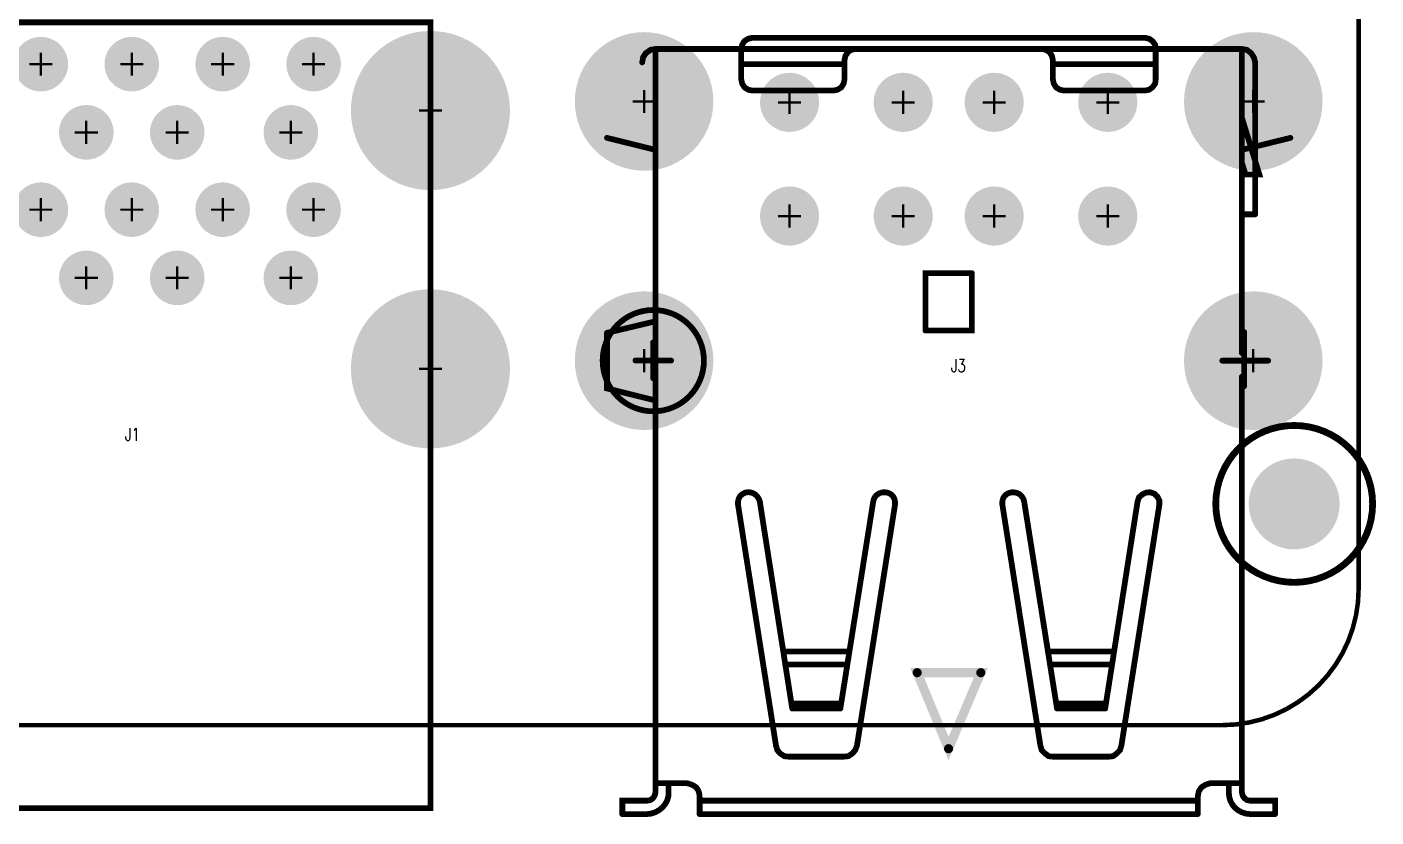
# Model space of a CAD drawing. Extents: x -54.9 to 3.9, y -25.5 to 62.3.
# Drawn here: x -25.77 to 3.9, y -25.53 to -8.16 of the extents above; entities that cross this region are included whole.
import ezdxf

# ---------------------------------------------------------------- set-up
doc = ezdxf.new("R2010")
doc.units = 0
for name, color, linetype in [('BOARD_OUTLINE_00', 255, 'CONTINUOUS'), ('DRIL_PLTE_THRU_01', 3, 'CONTINUOUS'), ('DRIL_PLTE_THRU_02', 176, 'CONTINUOUS'), ('DRIL_PLTE_THRU_03', 222, 'CONTINUOUS'), ('DRIL_PLTE_THRU_04', 34, 'CONTINUOUS'), ('DRIL_PLTE_THRU_05', 171, 'CONTINUOUS'), ('DRIL_PLTE_THRU_06', 186, 'CONTINUOUS'), ('DRIL_PLTE_THRU_07', 6, 'CONTINUOUS'), ('DRIL_PLTE_THRU_08', 2, 'CONTINUOUS'), ('DRIL_SYMBOL', 255, 'CONTINUOUS'), ('PADS_BOT', 56, 'CONTINUOUS'), ('PADS_INNER', 96, 'CONTINUOUS'), ('PADS_TOP', 96, 'CONTINUOUS'), ('PART_NAME_126', 6, 'CONTINUOUS'), ('PART_TOP_2DLINE_126', 254, 'CONTINUOUS'), ('PART_TOP_COPPER_121', 4, 'CONTINUOUS'), ('PART_TOP_CUTOUT_01', 254, 'CONTINUOUS')]:
    doc.layers.add(name, color=color, linetype=linetype)
doc.styles.add('W0$04', font='simplex', dxfattribs={"width": 0.75})

# ---------------------------------------------------------------- blocks, each defined once
blk = doc.blocks.new('BOARD_1')
at = {"layer": 'BOARD_OUTLINE_00', "const_width": 0.1}
blk.add_lwpolyline([(2.96515, 77.63739, 0.41421356), (-0.03411, 74.63813), (-0.03411, -4.3651, 0.41421356), (2.96515, -7.36436), (52.96851, -7.36436, 0.41421356), (55.96777, -4.3651), (55.96777, 74.63813, 0.41421356), (52.96851, 77.63739)], format="xyb", close=True, dxfattribs=at)
blk = doc.blocks.new('SMOOTH_0$127')
at = {"const_width": 0.0635}
blk.add_lwpolyline([(-0.03175, 0, 1), (0.03175, 0, 1)], format="xyb", close=True, dxfattribs=at)
blk = doc.blocks.new('PART_BODY_TOP_28')
at = {"layer": 'PART_TOP_2DLINE_126', "const_width": 0.127}
blk.add_lwpolyline([(-13.15, 1.94), (0, 1.94), (0, -15.34), (-13.15, -15.34)], close=True, dxfattribs=at)
at = {"layer": 'PART_TOP_2DLINE_126'}
for p in [(-13.15, 1.94), (0, 1.94), (-13.15, -15.34), (0, -15.34)]:
    blk.add_blockref('SMOOTH_0$127', p, dxfattribs=at)
blk = doc.blocks.new('DRIL_SYMBOL_0$7')
at = {"layer": 'DRIL_SYMBOL', "const_width": 0.0508}
for points in [[(-0.254, 0), (0.254, 0)], [(0, -0.254), (0, 0.254)]]:
    blk.add_lwpolyline(points, dxfattribs=at)
blk = doc.blocks.new('DRIL_HOLE_0$7')
at = {"const_width": 0.35}
blk.add_lwpolyline([(-0.175, 0, 1), (0.175, 0, 1)], format="xyb", close=True, dxfattribs=at)
blk.add_blockref('DRIL_SYMBOL_0$7', (0, 0))
blk = doc.blocks.new('PAD_10')
at = {"const_width": 0.45}
blk.add_lwpolyline([(0, -0.225, 1), (0, 0.225, 1)], format="xyb", close=True, dxfattribs=at)
blk = doc.blocks.new('PAD_11')
at = {"const_width": 0.6}
blk.add_lwpolyline([(0, -0.3, 1), (0, 0.3, 1)], format="xyb", close=True, dxfattribs=at)
blk = doc.blocks.new('STK_TOP_118')
at = {"layer": 'DRIL_PLTE_THRU_01'}
blk.add_blockref('DRIL_HOLE_0$7', (0, 0), dxfattribs=at)
at = {"layer": 'DRIL_PLTE_THRU_02'}
blk.add_blockref('DRIL_HOLE_0$7', (0, 0), dxfattribs=at)
at = {"layer": 'DRIL_PLTE_THRU_03'}
blk.add_blockref('DRIL_HOLE_0$7', (0, 0), dxfattribs=at)
at = {"layer": 'DRIL_PLTE_THRU_04'}
blk.add_blockref('DRIL_HOLE_0$7', (0, 0), dxfattribs=at)
at = {"layer": 'DRIL_PLTE_THRU_05'}
blk.add_blockref('DRIL_HOLE_0$7', (0, 0), dxfattribs=at)
at = {"layer": 'DRIL_PLTE_THRU_06'}
blk.add_blockref('DRIL_HOLE_0$7', (0, 0), dxfattribs=at)
at = {"layer": 'DRIL_PLTE_THRU_07'}
blk.add_blockref('DRIL_HOLE_0$7', (0, 0), dxfattribs=at)
at = {"layer": 'DRIL_PLTE_THRU_08'}
blk.add_blockref('DRIL_HOLE_0$7', (0, 0), dxfattribs=at)
at = {"layer": 'PADS_BOT'}
blk.add_blockref('PAD_11', (0, 0), dxfattribs=at)
at = {"layer": 'PADS_INNER'}
blk.add_blockref('PAD_10', (0, 0), dxfattribs=at)
at = {"layer": 'PADS_TOP'}
blk.add_blockref('PAD_11', (0, 0), dxfattribs=at)
blk = doc.blocks.new('DRIL_SYMBOL_2$3')
at = {"layer": 'DRIL_SYMBOL', "const_width": 0.0508}
for points in [[(-0.254, 0), (0.254, 0)], [(0, -0.254), (0, 0.254)]]:
    blk.add_lwpolyline(points, dxfattribs=at)
blk = doc.blocks.new('DRIL_HOLE_2$3')
at = {"const_width": 1.15}
blk.add_lwpolyline([(-0.575, 0, 1), (0.575, 0, 1)], format="xyb", close=True, dxfattribs=at)
blk.add_blockref('DRIL_SYMBOL_2$3', (0, 0))
blk = doc.blocks.new('PAD_12')
at = {"const_width": 1.25}
blk.add_lwpolyline([(0, -0.625, 1), (0, 0.625, 1)], format="xyb", close=True, dxfattribs=at)
blk = doc.blocks.new('PAD_0')
at = {"const_width": 1.75}
blk.add_lwpolyline([(0, -0.875, 1), (0, 0.875, 1)], format="xyb", close=True, dxfattribs=at)
blk = doc.blocks.new('STK_TOP_119')
at = {"layer": 'DRIL_PLTE_THRU_01'}
blk.add_blockref('DRIL_HOLE_2$3', (0, 0), dxfattribs=at)
at = {"layer": 'DRIL_PLTE_THRU_02'}
blk.add_blockref('DRIL_HOLE_2$3', (0, 0), dxfattribs=at)
at = {"layer": 'DRIL_PLTE_THRU_03'}
blk.add_blockref('DRIL_HOLE_2$3', (0, 0), dxfattribs=at)
at = {"layer": 'DRIL_PLTE_THRU_04'}
blk.add_blockref('DRIL_HOLE_2$3', (0, 0), dxfattribs=at)
at = {"layer": 'DRIL_PLTE_THRU_05'}
blk.add_blockref('DRIL_HOLE_2$3', (0, 0), dxfattribs=at)
at = {"layer": 'DRIL_PLTE_THRU_06'}
blk.add_blockref('DRIL_HOLE_2$3', (0, 0), dxfattribs=at)
at = {"layer": 'DRIL_PLTE_THRU_07'}
blk.add_blockref('DRIL_HOLE_2$3', (0, 0), dxfattribs=at)
at = {"layer": 'DRIL_PLTE_THRU_08'}
blk.add_blockref('DRIL_HOLE_2$3', (0, 0), dxfattribs=at)
at = {"layer": 'PADS_BOT'}
blk.add_blockref('PAD_0', (0, 0), dxfattribs=at)
at = {"layer": 'PADS_INNER'}
blk.add_blockref('PAD_12', (0, 0), dxfattribs=at)
at = {"layer": 'PADS_TOP'}
blk.add_blockref('PAD_0', (0, 0), dxfattribs=at)
blk = doc.blocks.new('SYM_TOP_61')
for name, p in [('PART_BODY_TOP_28', (0, 0)), ('STK_TOP_119', (-13.14, 0)), ('STK_TOP_118', (-10.57, 1.02)), ('STK_TOP_118', (-8.57, 1.02)), ('STK_TOP_118', (-6.57, 1.02)), ('STK_TOP_118', (-4.57, 1.02)), ('STK_TOP_118', (-2.57, 1.02)), ('STK_TOP_119', (0, 0)), ('STK_TOP_118', (-10.07, -0.48)), ('STK_TOP_118', (-7.57, -0.48)), ('STK_TOP_118', (-5.57, -0.48)), ('STK_TOP_118', (-3.07, -0.48)), ('STK_TOP_118', (-10.57, -2.18)), ('STK_TOP_118', (-8.57, -2.18)), ('STK_TOP_118', (-6.57, -2.18)), ('STK_TOP_118', (-4.57, -2.18)), ('STK_TOP_118', (-2.57, -2.18)), ('STK_TOP_118', (-10.07, -3.68)), ('STK_TOP_118', (-7.57, -3.68)), ('STK_TOP_118', (-5.57, -3.68)), ('STK_TOP_118', (-3.07, -3.68)), ('STK_TOP_119', (-13.14, -5.68)), ('STK_TOP_119', (0, -5.68))]:
    blk.add_blockref(name, p)
blk = doc.blocks.new('PART_TOP_5')
blk.add_blockref('SYM_TOP_61', (0, 0))
at = {"layer": 'PART_NAME_126', "style": 'W0$04', "width": 0.75}
blk.add_text('J1', height=0.28, dxfattribs=at).set_placement((-6.717, -7.261))
blk = doc.blocks.new('PART_BODY_TOP_17')
at = {"layer": 'PART_TOP_COPPER_121', "const_width": 1}
blk.add_lwpolyline([(0.5, 0, 1), (-0.5, 0, 1)], format="xyb", close=True, dxfattribs=at)
at = {"layer": 'PART_TOP_CUTOUT_01', "const_width": 0.15}
blk.add_lwpolyline([(1.725, 0, 1), (-1.725, 0, 1)], format="xyb", close=True, dxfattribs=at)
blk = doc.blocks.new('DRIL_HOLE_0')
blk.add_lwpolyline([(0, 0, 1), (0, 0, 1)], format="xyb", close=True)
blk = doc.blocks.new('PAD_1')
blk.add_lwpolyline([(0, 0, 1), (0, 0, 1)], format="xyb", close=True)
blk = doc.blocks.new('PAD_21')
at = {"const_width": 0.5}
blk.add_lwpolyline([(0, -0.25, 1), (0, 0.25, 1)], format="xyb", close=True, dxfattribs=at)
blk = doc.blocks.new('STK_TOP_23')
at = {"layer": 'DRIL_PLTE_THRU_01'}
blk.add_blockref('DRIL_HOLE_0', (0, 0), dxfattribs=at)
at = {"layer": 'DRIL_PLTE_THRU_02'}
blk.add_blockref('DRIL_HOLE_0', (0, 0), dxfattribs=at)
at = {"layer": 'DRIL_PLTE_THRU_03'}
blk.add_blockref('DRIL_HOLE_0', (0, 0), dxfattribs=at)
at = {"layer": 'DRIL_PLTE_THRU_04'}
blk.add_blockref('DRIL_HOLE_0', (0, 0), dxfattribs=at)
at = {"layer": 'DRIL_PLTE_THRU_05'}
blk.add_blockref('DRIL_HOLE_0', (0, 0), dxfattribs=at)
at = {"layer": 'DRIL_PLTE_THRU_06'}
blk.add_blockref('DRIL_HOLE_0', (0, 0), dxfattribs=at)
at = {"layer": 'DRIL_PLTE_THRU_07'}
blk.add_blockref('DRIL_HOLE_0', (0, 0), dxfattribs=at)
at = {"layer": 'DRIL_PLTE_THRU_08'}
blk.add_blockref('DRIL_HOLE_0', (0, 0), dxfattribs=at)
at = {"layer": 'PADS_BOT'}
blk.add_blockref('PAD_1', (0, 0), dxfattribs=at)
at = {"layer": 'PADS_INNER'}
blk.add_blockref('PAD_1', (0, 0), dxfattribs=at)
at = {"layer": 'PADS_TOP'}
blk.add_blockref('PAD_21', (0, 0), dxfattribs=at)
blk = doc.blocks.new('SYM_TOP_23')
for name in ['PART_BODY_TOP_17', 'STK_TOP_23']:
    blk.add_blockref(name, (0, 0))
blk = doc.blocks.new('PART_TOP_289')
blk.add_blockref('SYM_TOP_23', (0, 0))
blk = doc.blocks.new('SMOOTH_0$1999')
at = {"const_width": 0.0999}
blk.add_lwpolyline([(-0.05, 0, 1), (0.05, 0, 1)], format="xyb", close=True, dxfattribs=at)
blk = doc.blocks.new('PART_BODY_TOP_157')
at = {"layer": 'PART_TOP_2DLINE_126', "const_width": 0.127}
blk.add_lwpolyline([(-1.114, 6.498, 1), (1.114, 6.498, 1)], format="xyb", close=True, dxfattribs=at)
for points in [[(0.611, 7.516), (0.866, 6.447), (-0.876, 6.447)], [(-0.876, 6.447), (-0.611, 7.516), (0.611, 7.516)], [(4.634, 6.447), (4.899, 7.516)], [(-9.971, 7.18), (-9.676, 7.18), (-9.676, 6.641)], [(-9.971, 7.18), (-9.971, 6.641)], [(-9.971, 7.028), (-9.971, 6.641)], [(-9.676, 7.028), (-9.676, 6.641)], [(0.003, 6.106), (0.003, 6.89)], [(-9.971, 6.641), (-9.96, 6.546), (-9.931, 6.456), (-9.885, 6.372), (-9.824, 6.298), (-9.751, 6.237), (-9.669, 6.192), (-9.578, 6.166), (-9.482, 6.162)], [(-9.676, 6.641), (-9.665, 6.569), (-9.625, 6.508), (-9.564, 6.467), (-9.482, 6.447)], [(0.4, 6.503), (-0.384, 6.503)], [(6.854, 6.447), (6.834, 6.559), (6.763, 6.661), (6.671, 6.722), (6.559, 6.742)], [(-9.482, 6.447), (-0.876, 6.447)], [(-9.289, 6.447), (-9.289, 5.775)], [(0.866, 6.447), (1.008, 6.447)], [(0.866, 6.447), (4.685, 6.447)], [(6.274, 6.447), (3.218, 6.447)], [(4.685, 6.447), (6.854, 6.447)], [(6.325, 6.447), (6.518, 6.447)], [(6.854, 6.447), (6.854, 4.563)], [(-9.482, 6.162), (-9.289, 6.162)], [(-9.879, 5.479), (-9.823, 5.48), (-9.769, 5.479), (-9.717, 5.478), (-9.668, 5.477), (-9.621, 5.478), (-9.576, 5.48), (-9.534, 5.485), (-9.495, 5.493), (-9.459, 5.505), (-9.425, 5.523), (-9.395, 5.546), (-9.367, 5.576), (-9.343, 5.613), (-9.322, 5.658), (-9.303, 5.711), (-9.289, 5.775)], [(-9.971, 5.479), (-9.676, 5.479)], [(-9.971, 5.479), (-9.971, -5.479)], [(-9.676, 5.479), (-9.676, -5.479)], [(-3.168, 4.634), (-8.464, 3.799)], [(-3.096, 4.155), (-3.043, 4.175), (-2.999, 4.201), (-2.962, 4.233), (-2.933, 4.269), (-2.912, 4.309), (-2.899, 4.351), (-2.893, 4.394), (-2.895, 4.437), (-2.904, 4.479), (-2.921, 4.518), (-2.944, 4.553), (-2.975, 4.584), (-3.013, 4.609), (-3.058, 4.626), (-3.109, 4.635), (-3.168, 4.634)], [(7.099, 4.318), (7.079, 4.41), (7.028, 4.492), (6.946, 4.542), (6.854, 4.563), (6.182, 4.563), (6.091, 4.542), (6.009, 4.492), (5.958, 4.41), (5.938, 4.318)], [(6.518, 4.563), (6.518, 2.292)], [(6.854, 4.563), (6.854, 2.047)], [(-3.096, 4.155), (-7.649, 3.442)], [(5.938, 2.536), (5.938, 4.318)], [(7.099, 4.318), (7.099, -4.318)], [(-8.464, 3.799), (-8.566, 3.768), (-8.637, 3.707), (-8.698, 3.616), (-8.708, 3.514)], [(-8.708, 3.514), (-8.708, 2.312)], [(-6.681, 2.23), (-6.681, 3.595)], [(-6.396, 2.18), (-6.396, 3.636)], [(-7.649, 2.383), (-7.649, 3.442)], [(-7.537, 2.363), (-7.537, 3.453)], [(-8.708, 2.312), (-8.698, 2.21), (-8.637, 2.118), (-8.566, 2.057), (-8.464, 2.017)], [(-3.096, 1.66), (-7.649, 2.383)], [(5.938, 2.536), (5.958, 2.444), (6.009, 2.363), (6.091, 2.312), (6.182, 2.292)], [(-3.168, 1.181), (-8.464, 2.017)], [(6.61, 2.292), (6.182, 2.292)], [(6.854, -2.047), (6.854, 2.047), (6.834, 2.149), (6.783, 2.22), (6.702, 2.271), (6.61, 2.292)], [(-3.168, 1.181), (-3.107, 1.181), (-3.054, 1.19), (-3.009, 1.209), (-2.971, 1.235), (-2.941, 1.268), (-2.918, 1.306), (-2.903, 1.347), (-2.895, 1.391), (-2.894, 1.435), (-2.901, 1.48), (-2.915, 1.522), (-2.937, 1.561), (-2.966, 1.596), (-3.002, 1.625), (-3.046, 1.647), (-3.096, 1.66)], [(0.662, 0.509), (0.662, -0.509), (1.925, -0.509)], [(0.662, 0.509), (1.925, 0.509), (1.925, -0.509)], [(-3.168, -1.181), (-8.464, -2.017)], [(-3.096, -1.66), (-3.044, -1.644), (-3, -1.62), (-2.963, -1.59), (-2.935, -1.554), (-2.914, -1.514), (-2.901, -1.471), (-2.895, -1.427), (-2.896, -1.383), (-2.905, -1.34), (-2.922, -1.299), (-2.945, -1.262), (-2.976, -1.231), (-3.013, -1.205), (-3.058, -1.188), (-3.109, -1.179), (-3.168, -1.181)], [(-3.096, -1.66), (-7.649, -2.383)], [(-8.464, -2.017), (-8.566, -2.047), (-8.637, -2.118), (-8.698, -2.2), (-8.708, -2.302)], [(6.61, -2.292), (6.702, -2.271), (6.783, -2.22), (6.834, -2.139), (6.854, -2.047)], [(6.854, -2.047), (6.854, -4.553), (6.946, -4.542), (7.028, -4.481), (7.079, -4.41), (7.099, -4.318)], [(6.854, -5.021), (6.854, -2.047)], [(-8.708, -2.302), (-8.708, -3.514)], [(-7.649, -3.442), (-7.649, -2.383)], [(-7.537, -3.453), (-7.537, -2.363)], [(-6.681, -3.585), (-6.681, -2.23)], [(-6.396, -3.636), (-6.396, -2.18)], [(6.61, -2.292), (6.182, -2.292), (6.091, -2.312), (6.009, -2.363), (5.958, -2.444), (5.938, -2.536), (5.938, -4.318)], [(6.518, -2.292), (6.518, -4.553)], [(-8.708, -3.514), (-8.698, -3.616), (-8.637, -3.697), (-8.566, -3.768), (-8.464, -3.799)], [(-3.168, -4.634), (-3.076, -4.634), (-2.994, -4.593), (-2.923, -4.522), (-2.893, -4.43), (-2.903, -4.339), (-2.943, -4.257), (-3.005, -4.186), (-3.096, -4.155), (-7.649, -3.442)], [(-3.168, -4.634), (-8.464, -3.799)], [(5.938, -4.318), (5.958, -4.41), (6.009, -4.481), (6.091, -4.542), (6.182, -4.553)], [(6.854, -4.553), (6.946, -4.542), (7.028, -4.481), (7.079, -4.41), (7.099, -4.318)], [(6.182, -4.553), (6.854, -4.553)], [(6.559, -4.553), (6.854, -4.553)], [(6.854, -6.447), (6.854, -4.553)], [(-9.971, -5.479), (-9.584, -5.479)], [(-9.289, -5.765), (-9.319, -5.663), (-9.38, -5.561), (-9.472, -5.5), (-9.584, -5.479)], [(-9.289, -6.447), (-9.289, -5.765)], [(-9.482, -6.162), (-9.582, -6.169), (-9.674, -6.194), (-9.757, -6.237), (-9.828, -6.294), (-9.887, -6.365), (-9.931, -6.448), (-9.96, -6.54), (-9.971, -6.641)], [(-9.289, -6.162), (-9.482, -6.162)], [(0, -6.498), (0, -6.018)], [(-9.482, -6.447), (-9.564, -6.467), (-9.625, -6.508), (-9.665, -6.569), (-9.676, -6.641)], [(-9.482, -6.447), (-0.876, -6.447)], [(-0.356, -6.447), (-0.876, -6.447)], [(0.63, -6.498), (-0.563, -6.498)], [(0, -6.498), (0.63, -6.498)], [(0, -6.498), (0, -7.029)], [(0.693, -6.447), (0.173, -6.447)], [(0.693, -6.447), (4.634, -6.447)], [(0.866, -6.447), (1.008, -6.447)], [(3.218, -6.742), (6.559, -6.742), (6.671, -6.712), (6.763, -6.651), (6.834, -6.559), (6.854, -6.447)], [(6.518, -6.447), (3.218, -6.447), (3.218, -6.742)], [(4.094, -6.529), (4.359, -6.447)], [(5.347, -6.447), (4.094, -6.834), (4.094, -6.529)], [(4.634, -6.447), (6.854, -6.447)], [(4.634, -6.447), (4.899, -7.516)], [(6.376, -6.447), (6.518, -6.447)], [(6.518, -6.447), (6.529, -6.447)], [(-9.971, -7.18), (-9.676, -7.18), (-9.676, -6.641)], [(-9.971, -7.18), (-9.971, -6.641)]]:
    blk.add_lwpolyline(points, dxfattribs=at)
at = {"layer": 'PART_TOP_2DLINE_126', "const_width": 0.2}
blk.add_lwpolyline([(-8.532, 0.003), (-6.861, -0.706), (-6.861, 0.693)], close=True, dxfattribs=at)
at = {"layer": 'PART_TOP_2DLINE_126'}
for name, p in [('SMOOTH_0$127', (-0.611, 7.516)), ('SMOOTH_0$127', (0.611, 7.516)), ('SMOOTH_0$127', (0.611, 7.516)), ('SMOOTH_0$127', (4.899, 7.516)), ('SMOOTH_0$127', (-9.971, 7.18)), ('SMOOTH_0$127', (-9.971, 7.18)), ('SMOOTH_0$127', (-9.676, 7.18)), ('SMOOTH_0$127', (-9.971, 7.028)), ('SMOOTH_0$127', (-9.676, 7.028)), ('SMOOTH_0$127', (0.003, 6.89)), ('SMOOTH_0$127', (-9.971, 6.641)), ('SMOOTH_0$127', (-9.971, 6.641)), ('SMOOTH_0$127', (-9.971, 6.641)), ('SMOOTH_0$127', (-9.96, 6.546)), ('SMOOTH_0$127', (-9.676, 6.641)), ('SMOOTH_0$127', (-9.676, 6.641)), ('SMOOTH_0$127', (-9.676, 6.641)), ('SMOOTH_0$127', (-9.665, 6.569)), ('SMOOTH_0$127', (-9.625, 6.508)), ('SMOOTH_0$127', (-9.564, 6.467)), ('SMOOTH_0$127', (-0.384, 6.503)), ('SMOOTH_0$127', (0.4, 6.503)), ('SMOOTH_0$127', (6.559, 6.742)), ('SMOOTH_0$127', (6.671, 6.722)), ('SMOOTH_0$127', (6.763, 6.661)), ('SMOOTH_0$127', (6.834, 6.559)), ('SMOOTH_0$127', (-9.931, 6.456)), ('SMOOTH_0$127', (-9.885, 6.372)), ('SMOOTH_0$127', (-9.824, 6.298)), ('SMOOTH_0$127', (-9.751, 6.237)), ('SMOOTH_0$127', (-9.669, 6.192)), ('SMOOTH_0$127', (-9.482, 6.447)), ('SMOOTH_0$127', (-9.482, 6.447)), ('SMOOTH_0$127', (-9.289, 6.447)), ('SMOOTH_0$127', (-0.876, 6.447)), ('SMOOTH_0$127', (-0.876, 6.447)), ('SMOOTH_0$127', (-0.876, 6.447)), ('SMOOTH_0$127', (0.866, 6.447)), ('SMOOTH_0$127', (0.866, 6.447)), ('SMOOTH_0$127', (0.866, 6.447)), ('SMOOTH_0$127', (1.008, 6.447)), ('SMOOTH_0$127', (3.218, 6.447)), ('SMOOTH_0$127', (4.634, 6.447)), ('SMOOTH_0$127', (4.685, 6.447)), ('SMOOTH_0$127', (4.685, 6.447)), ('SMOOTH_0$127', (6.274, 6.447)), ('SMOOTH_0$127', (6.325, 6.447)), ('SMOOTH_0$127', (6.518, 6.447)), ('SMOOTH_0$127', (6.854, 6.447)), ('SMOOTH_0$127', (6.854, 6.447)), ('SMOOTH_0$127', (6.854, 6.447)), ('SMOOTH_0$127', (-9.578, 6.166)), ('SMOOTH_0$127', (-9.482, 6.162)), ('SMOOTH_0$127', (-9.482, 6.162)), ('SMOOTH_0$127', (-9.289, 6.162)), ('SMOOTH_0$127', (0.003, 6.106)), ('SMOOTH_0$127', (-9.289, 5.775)), ('SMOOTH_0$127', (-9.971, 5.479)), ('SMOOTH_0$127', (-9.971, 5.479)), ('SMOOTH_0$127', (-9.879, 5.479)), ('SMOOTH_0$127', (-9.823, 5.48)), ('SMOOTH_0$127', (-9.769, 5.479)), ('SMOOTH_0$127', (-9.676, 5.479)), ('SMOOTH_0$127', (-9.676, 5.479)), ('SMOOTH_0$127', (-3.168, 4.634)), ('SMOOTH_0$127', (-3.168, 4.634)), ('SMOOTH_0$127', (-3.109, 4.635)), ('SMOOTH_0$127', (-3.058, 4.626)), ('SMOOTH_0$127', (-3.013, 4.609)), ('SMOOTH_0$127', (-2.975, 4.584)), ('SMOOTH_0$127', (-2.944, 4.553)), ('SMOOTH_0$127', (-2.921, 4.518)), ('SMOOTH_0$127', (-2.904, 4.479)), ('SMOOTH_0$127', (-2.895, 4.437)), ('SMOOTH_0$127', (-2.893, 4.394)), ('SMOOTH_0$127', (5.958, 4.41)), ('SMOOTH_0$127', (6.009, 4.492)), ('SMOOTH_0$127', (6.091, 4.542)), ('SMOOTH_0$127', (6.182, 4.563)), ('SMOOTH_0$127', (6.518, 4.563)), ('SMOOTH_0$127', (6.854, 4.563)), ('SMOOTH_0$127', (6.854, 4.563)), ('SMOOTH_0$127', (6.854, 4.563)), ('SMOOTH_0$127', (6.946, 4.542)), ('SMOOTH_0$127', (7.028, 4.492)), ('SMOOTH_0$127', (7.079, 4.41)), ('SMOOTH_0$127', (-3.096, 4.155)), ('SMOOTH_0$127', (-3.096, 4.155)), ('SMOOTH_0$127', (-3.043, 4.175)), ('SMOOTH_0$127', (-2.999, 4.201)), ('SMOOTH_0$127', (-2.962, 4.233)), ('SMOOTH_0$127', (-2.933, 4.269)), ('SMOOTH_0$127', (-2.912, 4.309)), ('SMOOTH_0$127', (-2.899, 4.351)), ('SMOOTH_0$127', (5.938, 4.318)), ('SMOOTH_0$127', (5.938, 4.318)), ('SMOOTH_0$127', (7.099, 4.318)), ('SMOOTH_0$127', (7.099, 4.318)), ('SMOOTH_0$127', (-8.464, 3.799)), ('SMOOTH_0$127', (-8.464, 3.799)), ('SMOOTH_0$127', (-8.708, 3.514)), ('SMOOTH_0$127', (-8.708, 3.514)), ('SMOOTH_0$127', (-8.698, 3.616)), ('SMOOTH_0$127', (-8.637, 3.707)), ('SMOOTH_0$127', (-8.566, 3.768)), ('SMOOTH_0$127', (-6.681, 3.595)), ('SMOOTH_0$127', (-6.396, 3.636)), ('SMOOTH_0$127', (-7.649, 3.442)), ('SMOOTH_0$127', (-7.649, 3.442)), ('SMOOTH_0$127', (-7.537, 3.453)), ('SMOOTH_0$127', (-8.708, 2.312)), ('SMOOTH_0$127', (-8.708, 2.312)), ('SMOOTH_0$127', (-7.649, 2.383)), ('SMOOTH_0$127', (-7.649, 2.383)), ('SMOOTH_0$127', (-7.537, 2.363)), ('SMOOTH_0$127', (5.938, 2.536)), ('SMOOTH_0$127', (5.938, 2.536)), ('SMOOTH_0$127', (5.958, 2.444)), ('SMOOTH_0$127', (6.009, 2.363)), ('SMOOTH_0$127', (6.091, 2.312)), ('SMOOTH_0$127', (-8.698, 2.21)), ('SMOOTH_0$127', (-8.637, 2.118)), ('SMOOTH_0$127', (-8.566, 2.057)), ('SMOOTH_0$127', (-8.464, 2.017)), ('SMOOTH_0$127', (-8.464, 2.017)), ('SMOOTH_0$127', (-6.681, 2.23)), ('SMOOTH_0$127', (-6.396, 2.18)), ('SMOOTH_0$127', (6.182, 2.292)), ('SMOOTH_0$127', (6.182, 2.292)), ('SMOOTH_0$127', (6.518, 2.292)), ('SMOOTH_0$127', (6.61, 2.292)), ('SMOOTH_0$127', (6.61, 2.292)), ('SMOOTH_0$127', (6.702, 2.271)), ('SMOOTH_0$127', (6.783, 2.22)), ('SMOOTH_0$127', (6.834, 2.149)), ('SMOOTH_0$127', (6.854, 2.047)), ('SMOOTH_0$127', (6.854, 2.047)), ('SMOOTH_0$127', (-3.096, 1.66)), ('SMOOTH_0$127', (-3.096, 1.66)), ('SMOOTH_0$127', (-3.046, 1.647)), ('SMOOTH_0$127', (-3.002, 1.625)), ('SMOOTH_0$127', (-2.966, 1.596)), ('SMOOTH_0$127', (-2.937, 1.561)), ('SMOOTH_0$127', (-2.915, 1.522)), ('SMOOTH_0$127', (-2.901, 1.48)), ('SMOOTH_0$127', (-2.894, 1.435)), ('SMOOTH_0$127', (-3.168, 1.181)), ('SMOOTH_0$127', (-3.168, 1.181)), ('SMOOTH_0$127', (-3.107, 1.181)), ('SMOOTH_0$127', (-3.054, 1.19)), ('SMOOTH_0$127', (-3.009, 1.209)), ('SMOOTH_0$127', (-2.971, 1.235)), ('SMOOTH_0$127', (-2.941, 1.268)), ('SMOOTH_0$127', (-2.918, 1.306)), ('SMOOTH_0$127', (-2.903, 1.347)), ('SMOOTH_0$127', (-2.895, 1.391)), ('SMOOTH_0$1999', (-6.861, 0.693)), ('SMOOTH_0$127', (0.662, 0.509)), ('SMOOTH_0$127', (0.662, 0.509)), ('SMOOTH_0$127', (1.925, 0.509)), ('SMOOTH_0$1999', (-8.532, 0.003)), ('SMOOTH_0$127', (0.662, -0.509)), ('SMOOTH_0$127', (1.925, -0.509)), ('SMOOTH_0$127', (1.925, -0.509)), ('SMOOTH_0$1999', (-6.861, -0.706)), ('SMOOTH_0$127', (-3.168, -1.181)), ('SMOOTH_0$127', (-3.168, -1.181)), ('SMOOTH_0$127', (-3.109, -1.179)), ('SMOOTH_0$127', (-3.058, -1.188)), ('SMOOTH_0$127', (-3.013, -1.205)), ('SMOOTH_0$127', (-2.976, -1.231)), ('SMOOTH_0$127', (-2.945, -1.262)), ('SMOOTH_0$127', (-2.922, -1.299)), ('SMOOTH_0$127', (-2.914, -1.514)), ('SMOOTH_0$127', (-2.905, -1.34)), ('SMOOTH_0$127', (-2.901, -1.471)), ('SMOOTH_0$127', (-2.896, -1.383)), ('SMOOTH_0$127', (-2.895, -1.427)), ('SMOOTH_0$127', (-3.096, -1.66)), ('SMOOTH_0$127', (-3.096, -1.66)), ('SMOOTH_0$127', (-3.044, -1.644)), ('SMOOTH_0$127', (-3, -1.62)), ('SMOOTH_0$127', (-2.963, -1.59)), ('SMOOTH_0$127', (-2.935, -1.554)), ('SMOOTH_0$127', (-8.637, -2.118)), ('SMOOTH_0$127', (-8.566, -2.047)), ('SMOOTH_0$127', (-8.464, -2.017)), ('SMOOTH_0$127', (-8.464, -2.017)), ('SMOOTH_0$127', (6.834, -2.139)), ('SMOOTH_0$127', (6.854, -2.047)), ('SMOOTH_0$127', (6.854, -2.047)), ('SMOOTH_0$127', (6.854, -2.047)), ('SMOOTH_0$127', (6.854, -2.047)), ('SMOOTH_0$127', (-8.708, -2.302)), ('SMOOTH_0$127', (-8.708, -2.302)), ('SMOOTH_0$127', (-8.698, -2.2)), ('SMOOTH_0$127', (-7.649, -2.383)), ('SMOOTH_0$127', (-7.649, -2.383)), ('SMOOTH_0$127', (-7.537, -2.363)), ('SMOOTH_0$127', (-6.681, -2.23)), ('SMOOTH_0$127', (-6.396, -2.18)), ('SMOOTH_0$127', (6.009, -2.363)), ('SMOOTH_0$127', (6.091, -2.312)), ('SMOOTH_0$127', (6.182, -2.292)), ('SMOOTH_0$127', (6.518, -2.292)), ('SMOOTH_0$127', (6.61, -2.292)), ('SMOOTH_0$127', (6.61, -2.292)), ('SMOOTH_0$127', (6.702, -2.271)), ('SMOOTH_0$127', (6.783, -2.22)), ('SMOOTH_0$127', (5.938, -2.536)), ('SMOOTH_0$127', (5.958, -2.444)), ('SMOOTH_0$127', (-8.708, -3.514)), ('SMOOTH_0$127', (-8.708, -3.514)), ('SMOOTH_0$127', (-8.698, -3.616)), ('SMOOTH_0$127', (-7.649, -3.442)), ('SMOOTH_0$127', (-7.649, -3.442)), ('SMOOTH_0$127', (-7.537, -3.453)), ('SMOOTH_0$127', (-6.681, -3.585)), ('SMOOTH_0$127', (-8.637, -3.697)), ('SMOOTH_0$127', (-8.566, -3.768)), ('SMOOTH_0$127', (-8.464, -3.799)), ('SMOOTH_0$127', (-8.464, -3.799)), ('SMOOTH_0$127', (-6.396, -3.636)), ('SMOOTH_0$127', (-3.096, -4.155)), ('SMOOTH_0$127', (-3.005, -4.186)), ('SMOOTH_0$127', (-2.943, -4.257)), ('SMOOTH_0$127', (-2.903, -4.339)), ('SMOOTH_0$127', (-2.893, -4.43)), ('SMOOTH_0$127', (5.938, -4.318)), ('SMOOTH_0$127', (5.938, -4.318)), ('SMOOTH_0$127', (5.958, -4.41)), ('SMOOTH_0$127', (6.009, -4.481)), ('SMOOTH_0$127', (7.028, -4.481)), ('SMOOTH_0$127', (7.028, -4.481)), ('SMOOTH_0$127', (7.079, -4.41)), ('SMOOTH_0$127', (7.079, -4.41)), ('SMOOTH_0$127', (7.099, -4.318)), ('SMOOTH_0$127', (7.099, -4.318)), ('SMOOTH_0$127', (7.099, -4.318)), ('SMOOTH_0$127', (-3.168, -4.634)), ('SMOOTH_0$127', (-3.168, -4.634)), ('SMOOTH_0$127', (-3.076, -4.634)), ('SMOOTH_0$127', (-2.994, -4.593)), ('SMOOTH_0$127', (-2.923, -4.522)), ('SMOOTH_0$127', (6.091, -4.542)), ('SMOOTH_0$127', (6.182, -4.553)), ('SMOOTH_0$127', (6.182, -4.553)), ('SMOOTH_0$127', (6.518, -4.553)), ('SMOOTH_0$127', (6.559, -4.553)), ('SMOOTH_0$127', (6.854, -4.553)), ('SMOOTH_0$127', (6.854, -4.553)), ('SMOOTH_0$127', (6.854, -4.553)), ('SMOOTH_0$127', (6.854, -4.553)), ('SMOOTH_0$127', (6.854, -4.553)), ('SMOOTH_0$127', (6.946, -4.542)), ('SMOOTH_0$127', (6.946, -4.542)), ('SMOOTH_0$127', (6.854, -5.021)), ('SMOOTH_0$127', (-9.971, -5.479)), ('SMOOTH_0$127', (-9.971, -5.479)), ('SMOOTH_0$127', (-9.676, -5.479)), ('SMOOTH_0$127', (-9.584, -5.479)), ('SMOOTH_0$127', (-9.584, -5.479)), ('SMOOTH_0$127', (-9.472, -5.5)), ('SMOOTH_0$127', (-9.38, -5.561)), ('SMOOTH_0$127', (-9.319, -5.663)), ('SMOOTH_0$127', (-9.289, -5.765)), ('SMOOTH_0$127', (-9.289, -5.765)), ('SMOOTH_0$127', (-9.828, -6.294)), ('SMOOTH_0$127', (-9.757, -6.237)), ('SMOOTH_0$127', (-9.674, -6.194)), ('SMOOTH_0$127', (-9.582, -6.169)), ('SMOOTH_0$127', (-9.482, -6.162)), ('SMOOTH_0$127', (-9.482, -6.162)), ('SMOOTH_0$127', (-9.289, -6.162)), ('SMOOTH_0$127', (0, -6.018)), ('SMOOTH_0$127', (-9.96, -6.54)), ('SMOOTH_0$127', (-9.931, -6.448)), ('SMOOTH_0$127', (-9.887, -6.365)), ('SMOOTH_0$127', (-9.665, -6.569)), ('SMOOTH_0$127', (-9.625, -6.508)), ('SMOOTH_0$127', (-9.564, -6.467)), ('SMOOTH_0$127', (-9.482, -6.447)), ('SMOOTH_0$127', (-9.482, -6.447)), ('SMOOTH_0$127', (-9.289, -6.447)), ('SMOOTH_0$127', (-0.876, -6.447)), ('SMOOTH_0$127', (-0.876, -6.447)), ('SMOOTH_0$127', (-0.563, -6.498)), ('SMOOTH_0$127', (-0.356, -6.447)), ('SMOOTH_0$127', (0, -6.498)), ('SMOOTH_0$127', (0, -6.498)), ('SMOOTH_0$127', (0, -6.498)), ('SMOOTH_0$127', (0.173, -6.447)), ('SMOOTH_0$127', (0.63, -6.498)), ('SMOOTH_0$127', (0.63, -6.498)), ('SMOOTH_0$127', (0.693, -6.447)), ('SMOOTH_0$127', (0.693, -6.447)), ('SMOOTH_0$127', (0.866, -6.447)), ('SMOOTH_0$127', (1.008, -6.447)), ('SMOOTH_0$127', (3.218, -6.447)), ('SMOOTH_0$127', (4.094, -6.529)), ('SMOOTH_0$127', (4.094, -6.529)), ('SMOOTH_0$127', (4.359, -6.447)), ('SMOOTH_0$127', (4.634, -6.447)), ('SMOOTH_0$127', (4.634, -6.447)), ('SMOOTH_0$127', (4.634, -6.447)), ('SMOOTH_0$127', (5.347, -6.447)), ('SMOOTH_0$127', (6.376, -6.447)), ('SMOOTH_0$127', (6.518, -6.447)), ('SMOOTH_0$127', (6.518, -6.447)), ('SMOOTH_0$127', (6.518, -6.447)), ('SMOOTH_0$127', (6.529, -6.447)), ('SMOOTH_0$127', (6.834, -6.559)), ('SMOOTH_0$127', (6.854, -6.447)), ('SMOOTH_0$127', (6.854, -6.447)), ('SMOOTH_0$127', (6.854, -6.447)), ('SMOOTH_0$127', (-9.971, -6.641)), ('SMOOTH_0$127', (-9.971, -6.641)), ('SMOOTH_0$127', (-9.676, -6.641)), ('SMOOTH_0$127', (-9.676, -6.641)), ('SMOOTH_0$127', (3.218, -6.742)), ('SMOOTH_0$127', (3.218, -6.742)), ('SMOOTH_0$127', (4.094, -6.834)), ('SMOOTH_0$127', (6.559, -6.742)), ('SMOOTH_0$127', (6.671, -6.712)), ('SMOOTH_0$127', (6.763, -6.651)), ('SMOOTH_0$127', (-9.971, -7.18)), ('SMOOTH_0$127', (-9.971, -7.18)), ('SMOOTH_0$127', (-9.676, -7.18)), ('SMOOTH_0$127', (0, -7.029)), ('SMOOTH_0$127', (4.899, -7.516))]:
    blk.add_blockref(name, p, dxfattribs=at)
blk = doc.blocks.new('DRIL_SYMBOL_0$9')
at = {"layer": 'DRIL_SYMBOL', "const_width": 0.0508}
for points in [[(-0.254, 0), (0.254, 0)], [(0, -0.254), (0, 0.254)]]:
    blk.add_lwpolyline(points, dxfattribs=at)
blk = doc.blocks.new('DRIL_HOLE_0$9')
at = {"const_width": 0.45}
blk.add_lwpolyline([(-0.225, 0, 1), (0.225, 0, 1)], format="xyb", close=True, dxfattribs=at)
blk.add_blockref('DRIL_SYMBOL_0$9', (0, 0))
blk = doc.blocks.new('PAD_27')
at = {"const_width": 0.65}
blk.add_lwpolyline([(0, -0.325, 1), (0, 0.325, 1)], format="xyb", close=True, dxfattribs=at)
blk = doc.blocks.new('STK_TOP_391')
at = {"layer": 'DRIL_PLTE_THRU_01'}
blk.add_blockref('DRIL_HOLE_0$9', (0, 0), dxfattribs=at)
at = {"layer": 'DRIL_PLTE_THRU_02'}
blk.add_blockref('DRIL_HOLE_0$9', (0, 0), dxfattribs=at)
at = {"layer": 'DRIL_PLTE_THRU_03'}
blk.add_blockref('DRIL_HOLE_0$9', (0, 0), dxfattribs=at)
at = {"layer": 'DRIL_PLTE_THRU_04'}
blk.add_blockref('DRIL_HOLE_0$9', (0, 0), dxfattribs=at)
at = {"layer": 'DRIL_PLTE_THRU_05'}
blk.add_blockref('DRIL_HOLE_0$9', (0, 0), dxfattribs=at)
at = {"layer": 'DRIL_PLTE_THRU_06'}
blk.add_blockref('DRIL_HOLE_0$9', (0, 0), dxfattribs=at)
at = {"layer": 'DRIL_PLTE_THRU_07'}
blk.add_blockref('DRIL_HOLE_0$9', (0, 0), dxfattribs=at)
at = {"layer": 'DRIL_PLTE_THRU_08'}
blk.add_blockref('DRIL_HOLE_0$9', (0, 0), dxfattribs=at)
at = {"layer": 'PADS_BOT'}
blk.add_blockref('PAD_27', (0, 0), dxfattribs=at)
at = {"layer": 'PADS_INNER'}
blk.add_blockref('PAD_10', (0, 0), dxfattribs=at)
at = {"layer": 'PADS_TOP'}
blk.add_blockref('PAD_27', (0, 0), dxfattribs=at)
blk = doc.blocks.new('PAD_63')
at = {"const_width": 1.524}
blk.add_lwpolyline([(0, -0.762, 1), (0, 0.762, 1)], format="xyb", close=True, dxfattribs=at)
blk = doc.blocks.new('STK_TOP_392')
at = {"layer": 'DRIL_PLTE_THRU_01'}
blk.add_blockref('DRIL_HOLE_2$3', (0, 0), dxfattribs=at)
at = {"layer": 'DRIL_PLTE_THRU_02'}
blk.add_blockref('DRIL_HOLE_2$3', (0, 0), dxfattribs=at)
at = {"layer": 'DRIL_PLTE_THRU_03'}
blk.add_blockref('DRIL_HOLE_2$3', (0, 0), dxfattribs=at)
at = {"layer": 'DRIL_PLTE_THRU_04'}
blk.add_blockref('DRIL_HOLE_2$3', (0, 0), dxfattribs=at)
at = {"layer": 'DRIL_PLTE_THRU_05'}
blk.add_blockref('DRIL_HOLE_2$3', (0, 0), dxfattribs=at)
at = {"layer": 'DRIL_PLTE_THRU_06'}
blk.add_blockref('DRIL_HOLE_2$3', (0, 0), dxfattribs=at)
at = {"layer": 'DRIL_PLTE_THRU_07'}
blk.add_blockref('DRIL_HOLE_2$3', (0, 0), dxfattribs=at)
at = {"layer": 'DRIL_PLTE_THRU_08'}
blk.add_blockref('DRIL_HOLE_2$3', (0, 0), dxfattribs=at)
at = {"layer": 'PADS_BOT'}
blk.add_blockref('PAD_63', (0, 0), dxfattribs=at)
at = {"layer": 'PADS_INNER'}
blk.add_blockref('PAD_12', (0, 0), dxfattribs=at)
at = {"layer": 'PADS_TOP'}
blk.add_blockref('PAD_63', (0, 0), dxfattribs=at)
blk = doc.blocks.new('DRIL_SYMBOL_2$286')
at = {"layer": 'DRIL_SYMBOL', "const_width": 0.0508}
for points in [[(-0.254, 0), (0.254, 0)], [(0, -0.254), (0, 0.254)]]:
    blk.add_lwpolyline(points, dxfattribs=at)
blk = doc.blocks.new('DRIL_HOLE_2$286')
at = {"const_width": 1.143}
blk.add_lwpolyline([(-0.5715, 0, 1), (0.5715, 0, 1)], format="xyb", close=True, dxfattribs=at)
blk.add_blockref('DRIL_SYMBOL_2$286', (0, 0))
blk = doc.blocks.new('STK_TOP_393')
at = {"layer": 'DRIL_PLTE_THRU_01'}
blk.add_blockref('DRIL_HOLE_2$286', (0, 0), dxfattribs=at)
at = {"layer": 'DRIL_PLTE_THRU_02'}
blk.add_blockref('DRIL_HOLE_2$286', (0, 0), dxfattribs=at)
at = {"layer": 'DRIL_PLTE_THRU_03'}
blk.add_blockref('DRIL_HOLE_2$286', (0, 0), dxfattribs=at)
at = {"layer": 'DRIL_PLTE_THRU_04'}
blk.add_blockref('DRIL_HOLE_2$286', (0, 0), dxfattribs=at)
at = {"layer": 'DRIL_PLTE_THRU_05'}
blk.add_blockref('DRIL_HOLE_2$286', (0, 0), dxfattribs=at)
at = {"layer": 'DRIL_PLTE_THRU_06'}
blk.add_blockref('DRIL_HOLE_2$286', (0, 0), dxfattribs=at)
at = {"layer": 'DRIL_PLTE_THRU_07'}
blk.add_blockref('DRIL_HOLE_2$286', (0, 0), dxfattribs=at)
at = {"layer": 'DRIL_PLTE_THRU_08'}
blk.add_blockref('DRIL_HOLE_2$286', (0, 0), dxfattribs=at)
at = {"layer": 'PADS_BOT'}
blk.add_blockref('PAD_63', (0, 0), dxfattribs=at)
at = {"layer": 'PADS_INNER'}
blk.add_blockref('PAD_12', (0, 0), dxfattribs=at)
at = {"layer": 'PADS_TOP'}
blk.add_blockref('PAD_63', (0, 0), dxfattribs=at)
blk = doc.blocks.new('SYM_TOP_62')
for name, p in [('STK_TOP_392', (0, 6.7)), ('STK_TOP_393', (5.7, 6.7)), ('PART_BODY_TOP_157', (0, 0)), ('STK_TOP_391', (3.18, 3.5)), ('STK_TOP_391', (5.68, 3.5)), ('STK_TOP_391', (3.18, 1)), ('STK_TOP_391', (5.68, 1)), ('STK_TOP_391', (3.18, -1)), ('STK_TOP_391', (5.68, -1)), ('STK_TOP_391', (3.18, -3.5)), ('STK_TOP_391', (5.68, -3.5)), ('STK_TOP_393', (0, -6.7)), ('STK_TOP_393', (5.7, -6.7))]:
    blk.add_blockref(name, p)
blk = doc.blocks.new('PART_TOP_650')
blk.add_blockref('SYM_TOP_62', (0, 0))
at = {"layer": 'PART_NAME_126', "style": 'W0$04', "width": 0.75}
blk.add_text('J3', height=0.28, rotation=270, dxfattribs=at).set_placement((-0.25, -0.05))

msp = doc.modelspace()

# ---------------------------------------------------------------- block references
for name, p in [('BOARD_1', (-52.45, -16.15)), ('PART_TOP_5', (-16.9, -10)), ('PART_TOP_289', (2.1, -18.65))]:
    msp.add_blockref(name, p)
at = {"rotation": 90}
msp.add_blockref('PART_TOP_650', (-5.5, -15.5), dxfattribs=at)

doc.saveas('drawing.dxf')
